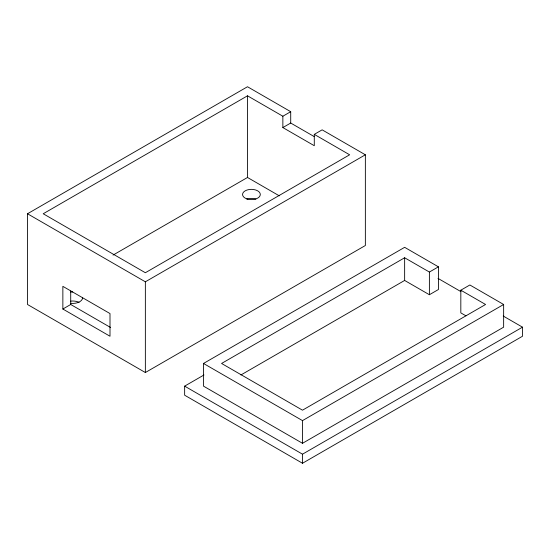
<?xml version="1.0" encoding="UTF-8"?>
<svg xmlns="http://www.w3.org/2000/svg" width="550" height="550" viewBox="0 0 550 550"><rect width="100%" height="100%" fill="white"/><g stroke="black" fill="none" stroke-linecap="round" stroke-linejoin="round"><path stroke-width="0.82" d="M314.284 134.372L349.642 154.791L145.358 272.731L43.216 213.758L247.5 95.817L282.858 116.229L282.858 127.573L314.284 145.716L314.284 134.372L322.142 129.841L365.358 154.791L365.358 245.513L145.358 372.529L27.5 304.487L27.5 213.758L247.5 86.742L290.716 111.691L290.716 123.035L314.105 136.537M282.858 116.229L290.716 111.691M282.858 127.573L290.716 123.035M113.046 255.097L247.5 177.471L279.324 195.848M62.858 309.024L110 336.243L110 313.562L62.858 286.344L62.858 309.024L70.716 304.487L110.488 327.449M27.5 213.758L145.358 281.806L365.358 154.791M465.919 315.824L460.824 312.881L460.824 290.194L469.858 284.982L503.642 304.487L503.642 327.168L302.5 443.293L203.5 386.141L203.5 363.461L404.642 247.328L438.426 266.832L438.426 289.52L429.392 294.731L404.642 280.445L240.921 374.969M438.426 266.832L429.392 272.051L404.642 257.764L221.574 363.461L302.5 410.183L485.574 304.487L460.824 290.194M503.229 316.044L522.5 327.168L522.5 336.243L302.5 463.258L184.642 395.209L184.642 386.141L203.968 374.983M203.5 363.461L302.5 420.612L503.642 304.487M184.642 386.141L302.5 454.183L522.5 327.168M437.999 278.382L460.976 291.651M429.392 272.051L429.392 294.731M404.642 257.764L404.642 280.445M302.5 420.612L302.5 443.293M302.5 454.183L302.5 463.258M247.5 95.817L247.5 177.471M145.358 281.806L145.358 372.529M70.716 291.046L70.716 304.487M70.737 301.125A9.948 5.741 0 0 1 79.076 302.356M246.984 199.107A8.889 5.136 0 0 1 255.874 199.107M82.624 297.681A9.948 5.741 0 0 1 70.737 303.318M70.737 292.05A9.948 5.741 0 0 1 72.676 291.94M246.984 198.928A8.889 5.136 0 0 0 260.315 194.48A8.889 5.136 0 0 0 246.984 190.039A8.889 5.136 0 0 0 246.984 198.928"/></g></svg>
